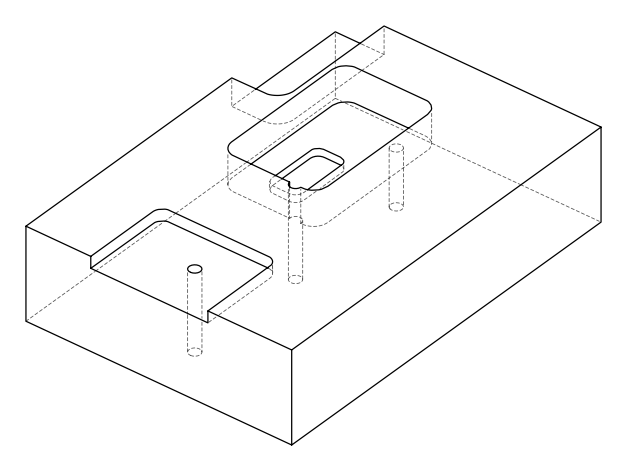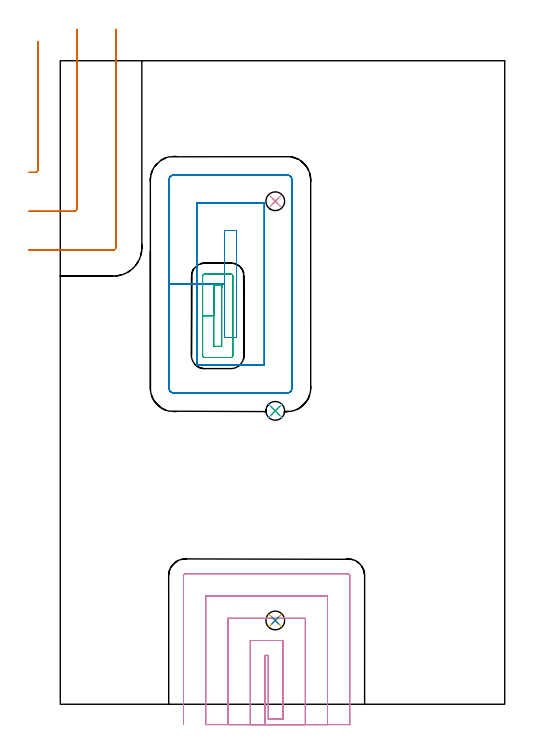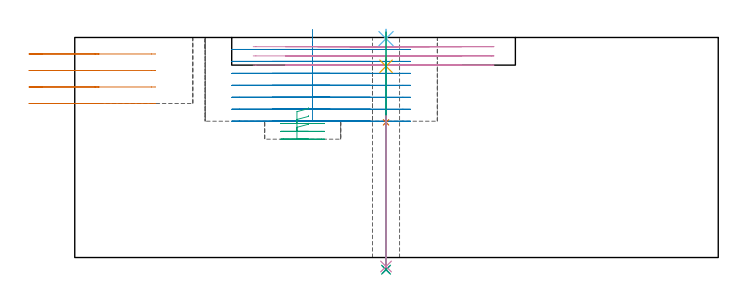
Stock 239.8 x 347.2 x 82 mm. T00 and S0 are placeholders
(PLAN: 10 operations, 6 tool changes, 24.3 min)
(1 MILL_CORNER_NOTCH_RECTANGULAR | CORNER_NOTCH_RECTANGULAR | UGT0201_006 | Follow Part, ap 7, ae 75% | 3.23 min | 124528 mm3)
(2 MILL_RECTANGULAR_POCKET | POCKET_RECTANGULAR_STRAIGHT | UGT0201_094 | Follow Part, ap 5, ae 75% | 11.64 min | 367285 mm3)
(3 MILL_RECTANGULAR_POCKET_1 | POCKET_RECTANGULAR_STRAIGHT_1 | NXT0201_011 | Follow Part, ap 3, ae 75% | 1.5 min | 10516 mm3)
(4 MILL_SLOT | SLOT_PARTIAL_RECTANGULAR | UGT0201_008 | Follow Part, ap 4, ae 75% | 6.89 min | 85013 mm3)
(5 SPOT_DRILL | STEP1HOLE | NXT0321_9005460120000 | 0.03 min | 5 mm3)
(6 SPOT_DRILL_1 | STEP1HOLE_1 | NXT0321_9005460120000 | 0.03 min | 12 mm3)
(7 SPOT_DRILL_2 | STEP1HOLE_2 | NXT0321_9005460120000 | 0.04 min | 17 mm3)
(8 DRILL_THROUGH_HOLE_INTO_CENTER | STEP1HOLE | UGT0301_496 | 0.32 min | 5725 mm3)
(9 DRILL_THROUGH_HOLE_INTO_CENTER_1 | STEP1HOLE_1 | UGT0301_496 | 0.36 min | 5156 mm3)
(10 DRILL_THROUGH_HOLE_INTO_CENTER_2 | STEP1HOLE_2 | NXT0301_072 | 0.23 min | 4061 mm3)
(TOOL UGT0201_006 | End Mill 28 mm | D28 FL25 Z2)
(TOOL UGT0201_094 | End mill 20 mm | D20 FL38 Z4)
(TOOL NXT0201_011 | ENDMILL 12mm [2P460-1200-NA 1630] | D12 FL38 Z6)
(TOOL UGT0201_008 | End Mill 16 mm | D16 FL32 Z4)
(TOOL NXT0321_9005460120000 | NC Spot Drill, 142deg, 12mm, Carbide, Uncoated | D12 PA142 FL30 Z2)
(TOOL UGT0301_496 | Carbide Drill 10.1 mm | D10.1 PA118 FL87 Z2)
(TOOL NXT0301_072 | Carbide Drill 10.1mm [860.1-1010-051A1-MM 2214] | D10.1 PA140 FL71 Z2)
(OP 1 MILL_CORNER_NOTCH_RECTANGULAR)
G17 G21 G94 G90
T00 M6
G54
G17 G0 G90 X-17. Y287. S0 M3
G43 Z92. H0
Z75.85
G94 G1 X-14. F250.
X-13.394 F500.
G3 X-12. Y288.394 R1.4
G1 Y354.411
Y357.411 F250.
G0 Z92.
X-17. Y266.
Z75.85
G1 X-14.
X7.605 F500.
G3 X9. Y267.395 R1.4
G1 Y361.2
Y364.2 F250.
G0 Z92.
X-17. Y245.
Z75.85
G1 X-14.
X28.605 F500.
G3 X30. Y246.395 R1.4
G1 Y361.2
Y364.2 F250.
G0 Z92.
X-17. Y287.
Z69.7
G1 X-14.
X-13.394 F500.
G3 X-12. Y288.394 R1.4
G1 Y354.411
Y357.411 F250.
G0 Z92.
X-17. Y266.
Z69.7
G1 X-14.
X7.605 F500.
G3 X9. Y267.395 R1.4
G1 Y361.2
Y364.2 F250.
G0 Z92.
X-17. Y245.
Z69.7
G1 X-14.
X28.605 F500.
G3 X30. Y246.395 R1.4
G1 Y361.2
Y364.2 F250.
G0 Z92.
X-17. Y287.
Z63.55
G1 X-14.
X-13.394 F500.
G3 X-12. Y288.394 R1.4
G1 Y354.411
Y357.411 F250.
G0 Z92.
X-17. Y266.
Z63.55
G1 X-14.
X7.605 F500.
G3 X9. Y267.395 R1.4
G1 Y361.2
Y364.2 F250.
G0 Z92.
X-17. Y245.
Z63.55
G1 X-14.
X28.605 F500.
G3 X30. Y246.395 R1.4
G1 Y361.2
Y364.2 F250.
G0 Z92.
X-17. Y287.
Z57.4
G1 X-14.
X-13.394 F500.
G3 X-12. Y288.394 R1.4
G1 Y354.411
Y357.411 F250.
G0 Z92.
X-17. Y266.
Z57.4
G1 X-14.
X7.605 F500.
G3 X9. Y267.395 R1.4
G1 Y361.2
Y364.2 F250.
G0 Z92.
X-17. Y245.
Z57.4
G1 X-14.
X28.605 F500.
G3 X30. Y246.395 R1.4
G1 Y361.2
Y364.2 F250.
G0 Z92.
M5
M2
(OP 2 MILL_RECTANGULAR_POCKET)
G17 G21 G94 G90
T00 M6
G54
G17 G0 G90 X88.6 Y254.58 S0 M3
G43 Z92. H0
Z85.
G94 G1 Y226.75 Z77.543 F250.
Y197.9 F500.
X95.1
Y255.6
X88.6
Y226.75
X73.6
Y182.9
X110.1
Y270.6
X73.6
Y226.75
X58.6
Y170.7
G3 X61.4 Y167.9 R2.8
G1 X122.3
G3 X125.1 Y170.7 R2.8
G1 Y282.8
G3 X122.3 Y285.6 R2.8
G1 X61.4
G3 X58.6 Y282.8 R2.8
G1 Y226.75
Y225.75
G0 X88.6 Y254.58 Z80.543
G1 Y226.75 Z73.086 F250.
Y197.9 F500.
X95.1
Y255.6
X88.6
Y226.75
X73.6
Y182.9
X110.1
Y270.6
X73.6
Y226.75
X58.6
Y170.7
G3 X61.4 Y167.9 R2.8
G1 X122.3
G3 X125.1 Y170.7 R2.8
G1 Y282.8
G3 X122.3 Y285.6 R2.8
G1 X61.4
G3 X58.6 Y282.8 R2.8
G1 Y226.75
Y225.75
G0 X88.6 Y254.58 Z76.086
G1 Y226.75 Z68.629 F250.
Y197.9 F500.
X95.1
Y255.6
X88.6
Y226.75
X73.6
Y182.9
X110.1
Y270.6
X73.6
Y226.75
X58.6
Y170.7
G3 X61.4 Y167.9 R2.8
G1 X122.3
G3 X125.1 Y170.7 R2.8
G1 Y282.8
G3 X122.3 Y285.6 R2.8
G1 X61.4
G3 X58.6 Y282.8 R2.8
G1 Y226.75
Y225.75
G0 X88.6 Y254.58 Z71.629
G1 Y226.75 Z64.171 F250.
Y197.9 F500.
X95.1
Y255.6
X88.6
Y226.75
X73.6
Y182.9
X110.1
Y270.6
X73.6
Y226.75
X58.6
Y170.7
G3 X61.4 Y167.9 R2.8
G1 X122.3
G3 X125.1 Y170.7 R2.8
G1 Y282.8
G3 X122.3 Y285.6 R2.8
G1 X61.4
G3 X58.6 Y282.8 R2.8
G1 Y226.75
Y225.75
G0 X88.6 Y254.58 Z67.171
G1 Y226.75 Z59.714 F250.
Y197.9 F500.
X95.1
Y255.6
X88.6
Y226.75
X73.6
Y182.9
X110.1
Y270.6
X73.6
Y226.75
X58.6
Y170.7
G3 X61.4 Y167.9 R2.8
G1 X122.3
G3 X125.1 Y170.7 R2.8
G1 Y282.8
G3 X122.3 Y285.6 R2.8
G1 X61.4
G3 X58.6 Y282.8 R2.8
G1 Y226.75
Y225.75
G0 X88.6 Y254.58 Z62.714
G1 Y226.75 Z55.257 F250.
Y197.9 F500.
X95.1
Y255.6
X88.6
Y226.75
X73.6
Y182.9
X110.1
Y270.6
X73.6
Y226.75
X58.6
Y170.7
G3 X61.4 Y167.9 R2.8
G1 X122.3
G3 X125.1 Y170.7 R2.8
G1 Y282.8
G3 X122.3 Y285.6 R2.8
G1 X61.4
G3 X58.6 Y282.8 R2.8
G1 Y226.75
Y225.75
G0 X88.6 Y254.58 Z58.257
G1 Y226.75 Z50.8 F250.
Y197.9 F500.
X95.1
Y255.6
X88.6
Y226.75
X73.6
Y182.9
X110.1
Y270.6
X73.6
Y226.75
X58.6
Y170.7
G3 X61.4 Y167.9 R2.8
G1 X122.3
G3 X125.1 Y170.7 R2.8
G1 Y282.8
G3 X122.3 Y285.6 R2.8
G1 X61.4
G3 X58.6 Y282.8 R2.8
G1 Y226.75
Y225.75
G0 Z92.
M5
M2
(OP 3 MILL_RECTANGULAR_POCKET_1)
G17 G21 G94 G90
T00 M6
G54
G17 G0 G90 X87.1 Y224.824 S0 M3
G43 Z92. H1
Z55.846
G94 G1 Y226.1 Z55.504 F250.
X82.8 Z54.352
Y209.6 Z49.931
Y193.1 F500.
X87.1
Y226.1
X82.8
Y209.6
X76.8
Y188.2
G3 X77.9 Y187.1 R1.1
G1 X92.
G3 X93.1 Y188.2 R1.1
G1 Y231.
G3 X92. Y232.1 R1.1
G1 X77.9
G3 X76.8 Y231. R1.1
G1 Y209.6
Y208.6
G0 X87.1 Y224.824 Z52.931
G1 Y226.1 Z52.589 F250.
X82.8 Z51.437
Y209.6 Z47.015
Y193.1 F500.
X87.1
Y226.1
X82.8
Y209.6
X76.8
Y188.2
G3 X77.9 Y187.1 R1.1
G1 X92.
G3 X93.1 Y188.2 R1.1
G1 Y231.
G3 X92. Y232.1 R1.1
G1 X77.9
G3 X76.8 Y231. R1.1
G1 Y209.6
Y208.6
G0 X87.1 Y224.824 Z50.015
G1 Y226.1 Z49.673 F250.
X82.8 Z48.521
Y209.6 Z44.1
Y193.1 F500.
X87.1
Y226.1
X82.8
Y209.6
X76.8
Y188.2
G3 X77.9 Y187.1 R1.1
G1 X92.
G3 X93.1 Y188.2 R1.1
G1 Y231.
G3 X92. Y232.1 R1.1
G1 X77.9
G3 X76.8 Y231. R1.1
G1 Y209.6
Y208.6
G0 Z92.
M5
M2
(OP 4 MILL_SLOT)
G17 G21 G94 G90
T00 M6
G54
G17 G0 G90 X110.5 Y-11. S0 M3
G43 Z92. H0
Z78.567
G94 G1 Y-8. F250.
Y26.4 F500.
X112.2
Y-8.
X120.2
Y34.4
X102.5
Y-8.
Y-11. F250.
X132.2
Y-8.
Y46.4 F500.
X90.5
Y-8.
Y-11. F250.
X144.2
Y-8.
Y58.4 F500.
X78.5
Y-8.
Y-11. F250.
X156.2
Y-8.
Y69.4 F500.
G3 X155.2 Y70.4 R1.
G1 X67.5
G3 X66.5 Y69.4 R1.
G1 Y-8.
Y-11. F250.
G0 X110.5 Z75.133
G1 Y-8.
Y26.4 F500.
X112.2
Y-8.
X120.2
Y34.4
X102.5
Y-8.
Y-11. F250.
X132.2
Y-8.
Y46.4 F500.
X90.5
Y-8.
Y-11. F250.
X144.2
Y-8.
Y58.4 F500.
X78.5
Y-8.
Y-11. F250.
X156.2
Y-8.
Y69.4 F500.
G3 X155.2 Y70.4 R1.
G1 X67.5
G3 X66.5 Y69.4 R1.
G1 Y-8.
Y-11. F250.
G0 X110.5 Z71.7
G1 Y-8.
Y26.4 F500.
X112.2
Y-8.
X120.2
Y34.4
X102.5
Y-8.
Y-11. F250.
X132.2
Y-8.
Y46.4 F500.
X90.5
Y-8.
Y-11. F250.
X144.2
Y-8.
Y58.4 F500.
X78.5
Y-8.
Y-11. F250.
X156.2
Y-8.
Y69.4 F500.
G3 X155.2 Y70.4 R1.
G1 X67.5
G3 X66.5 Y69.4 R1.
G1 Y-8.
Y-11. F250.
G0 Z92.
M5
M2
(OP 5 SPOT_DRILL)
G17 G21 G94 G90
T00 M6
G54
G17 G0 G90 X116. Y45.2 S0 M3
G43 Z92. H0
G94 G81 G98 Z71.265 F250. R74.7
G80
M5
M2
(OP 6 SPOT_DRILL_1)
G17 G21 G94 G90
T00 M6
G54
G17 G0 G90 X116. Y158.3 S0 M3
G43 Z92. H0
G94 G81 G98 Z81.565 F250. R85.
G80
M5
M2
(OP 7 SPOT_DRILL_2)
G17 G21 G94 G90
T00 M6
G54
G17 G0 G90 X116. Y271.4 S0 M3
G43 Z92. H0
G94 G81 G98 Z50.365 F250. R53.8
G80
M5
M2
(OP 8 DRILL_THROUGH_HOLE_INTO_CENTER)
G17 G21 G94 G90
T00 M6
G54
G17 G0 G90 X116. Y45.2 S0 M3
G43 Z92. H0
G94 G73 G98 Z-4.534 F250. Q9.529 R73.7
G80
M5
M2
(OP 9 DRILL_THROUGH_HOLE_INTO_CENTER_1)
G17 G21 G94 G90
T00 M6
G54
G17 G0 G90 X116. Y158.3 S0 M3
G43 Z92. H0
G94 G73 G98 Z-4.534 F250. Q9.615 R84.
G80
M5
M2
(OP 10 DRILL_THROUGH_HOLE_INTO_CENTER_2)
G17 G21 G94 G90
T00 M6
G54
G17 G0 G90 X116. Y271.4 S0 M3
G43 Z92. H1
G94 G73 G98 Z-3.338 F250. Q9.023 R52.8
G80
M5
M2
